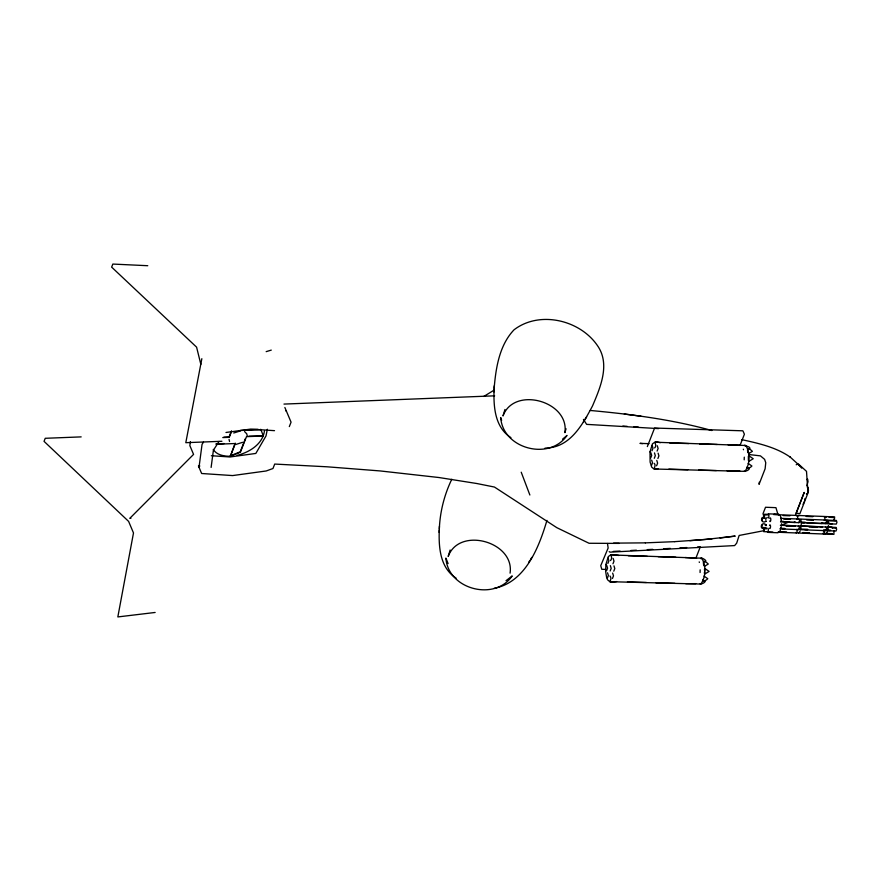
<?xml version="1.0" encoding="UTF-8"?>
<svg xmlns="http://www.w3.org/2000/svg" width="881" height="881" viewBox="0 0 881 881"><rect width="100%" height="100%" fill="white"/><g stroke="black" fill="none" stroke-linecap="round" stroke-linejoin="round"><path stroke-width="1.32" d="M439.278 529.977C438.628 547.277 439.971 567.749 456.105 578.145M494.087 389.479C493.448 406.769 494.792 427.241 510.914 437.637M439.333 528.82C440.026 511.685 444.354 494.682 451.799 479.242M494.153 388.312C495.838 367.895 499.395 345.121 514.03 329.813C539.348 310.365 579.577 319.792 597.23 345.275C610.599 363.864 600.424 387.31 592.517 405.932C583.068 423.629 571.196 445.676 548.874 447.867M439.179 532.432L439.432 526.331M493.988 391.924L494.252 385.823M759.257 482.193L759.059 484.341L765.115 468.791L765.754 462.712L764.609 459.353L760.446 455.873L748.564 454.486M765.732 519.559L766.426 517.786M781.359 526.078L781.568 523.688M801.126 526.838L801.325 522.037M828.217 527.873L828.426 525.483M190.395 441.568L189.856 445.621L193.567 454.398L129.804 518.347L130.917 518.314M199.018 467.293L202.057 444.343L203.489 442.119M211.121 467.426L213.4 450.213L219.039 441.436M510.077 573.146C514.757 541.815 459.287 526.199 448.187 556.473L450.136 549.997M700.065 572.518L700.153 569.842M703.655 565.25C702.553 559.677 704.745 560.613 708.291 564.027L704.326 566.417M703.269 579.291C700.824 583.079 706.54 580.425 707.784 578.707L703.996 576.086M704.569 572.011L704.293 573.201M744.192 459.827L744.28 457.151M747.771 452.559C746.681 446.986 748.861 447.922 752.407 451.336L748.454 453.726M747.385 466.6C744.941 470.388 750.656 467.734 751.911 466.016L748.123 463.395M804.738 500.001L805.047 498.415M267.339 429.245L266.029 435.886L255.831 453.44L230.073 456.975L211.363 455.719M237.187 455.389C249.191 452.316 262.582 444.354 264.432 431.029M546.947 520.385C538.919 547.63 525.186 582.506 494.054 588.365M504.956 409.489L503.007 415.964C514.097 385.691 569.567 401.307 564.897 432.648L566.065 428.75M748.41 460.51L748.365 456.281M804.364 501.476L803.065 504.317M231.428 430.963L229.093 436.943L223.895 437.141M231.593 431.349L229.258 437.328L222.761 437.582M260.765 429.278L263.353 435.996L246.482 436.657L240.414 452.195L230.337 456.303L235.161 443.132M235.326 443.517L230.337 456.303C224.203 456.27 216.693 455.147 213.268 449.431M245.381 438.661L240.249 451.81L230.172 455.918M289.32 426.602L291.06 422.153L284.871 407.507M647.348 446.59L654.583 428.045L742.881 430.809L744.401 434.212L739.985 445.511M695.902 558.125L700.307 546.826L697.587 546.969M795.521 514.933L804.221 492.402L796.138 513.127L799.871 513.744L807.965 493.019L806.511 471.357L798.428 463.99L796.193 464.739M779.663 531.617L780.379 530.186M799.419 532.377L800.135 530.946M826.521 533.412L827.237 531.981M583.376 421.999L584.687 419.94M585.292 418.982L586.636 416.889M528.567 562.496L529.877 560.448M530.483 559.49L531.827 557.387M806.798 485.905L808.02 481.709L807.668 479.132M835.893 528.215L832.049 527.917M739.842 470.95L727.166 470.906M744.247 471.082C743.949 472.04 748.63 470.454 749.257 468.901L748.277 467.789M695.726 583.64L685.759 583.685M700.12 583.773C699.833 584.731 704.514 583.145 705.13 581.592L704.161 580.48M748.916 449.211L749.962 448.154L748.993 447.03L744.654 445.301M704.8 561.902L705.835 560.845C705.582 559.457 699.624 556.583 701.166 558.818M562.574 439.167L567.023 435.423C549.425 461.192 502.71 448.737 500.716 417.561L501.641 420.336M483.79 396.461L493.283 390.624M506.013 580.7L512.202 575.932C494.604 601.701 447.9 589.246 445.896 558.058L448.088 563.587M233.74 433L240.579 430.853M242.561 442.328L235.734 444.487M788.792 521.97L781.282 525.362M806.644 479.473L807.414 479.605M807.117 494.241L808.45 490.827L808.218 487.358M271.271 350.109L266.172 351.64M764.389 517.158L764.587 514.889L767.043 514.933M762.197 520.517L762.285 518.193L764.851 518.292M763.827 531.056L763.915 528.743L766.47 528.842M834.362 517.554L829.065 517.312M834.34 520.495L834.648 516.938L825.618 516.53M832.314 523.799L829.616 523.755M654.638 447.9C658.36 444.63 650.464 439.696 660.254 442.714M651.984 450.797L653.008 448.165L652.171 445.434M657.094 451.094L658.118 448.473L657.281 445.742M650.674 458.065L651.698 455.444L650.861 452.713M654.286 458.285L655.31 455.653L654.473 452.922M657.898 458.494L658.922 455.873L658.085 453.142M651.488 465.465L652.513 462.844L651.665 460.113M656.587 465.774L657.611 463.153L656.774 460.411M749.257 461.126L753.222 458.737L749.434 456.127M610.522 560.591C614.729 555.206 604.498 553.334 618.836 555.482M607.868 563.477L608.892 560.856L608.044 558.125M612.967 563.785L613.991 561.164L613.154 558.433M606.557 570.756L607.582 568.135L606.734 565.404M610.17 570.976L611.194 568.344L610.346 565.613M613.782 571.185L614.806 568.564L613.958 565.833M607.361 578.156L608.386 575.535L607.549 572.804M612.471 578.465L613.495 575.833L612.647 573.102M705.141 573.817L709.095 571.428L705.307 568.807M763.838 530.692L739.148 535.461L736.681 543.148L734.633 545.581L610.004 552.156L609.189 551.638M225.988 432.472L250.755 429.08L274.52 430.666M720.052 538.016L735.217 536.089L705.13 539.513L674.703 541.639M155.144 612.46L117.834 616.931L133.494 532.95L128.615 521.409L44.05 441.359L45.239 438.298L81.173 436.888M712.112 538.809L689.878 540.703M544.987 448.165L547.575 447.966M613.275 551.418L620.07 551.054M630.95 550.482L636.39 550.196M647.271 549.623L652.711 549.337M663.591 548.764L670.386 548.4M679.912 547.905L686.706 547.542M674.78 541.65L645.366 542.861M201.848 358.688L185.803 442.691L221.924 441.271M283.979 404.082L494.637 395.833M247.087 429.818L258.034 429.388M240.414 430.468L260.93 429.664M248.916 436.172L263.353 435.996M216.01 443.881L224.215 443.561M216.175 444.266L233.95 443.572M645.432 542.861L613.528 543.137M619.079 543.401L589.048 543.269L556.825 527.675L494.45 487.05L476.863 483.526L439.013 477.535L380.174 470.939L327.093 466.798L274.707 464.067L272.967 468.516L266.205 470.972L232.617 475.575L201.639 473.504L198.445 465.939L199.866 466.027M605.875 569.412L601.778 569.291L600.743 565.668L608.143 548.015L607.472 543.489M669.747 443L688.733 443.584M699.58 443.925L717.211 444.465M728.058 444.795L740.503 445.279M658.008 468.78C650.376 470.994 657.391 466.016 654.12 463.307M668.855 469.121L687.841 469.705M698.688 470.036L716.319 470.575M628.329 555.779L647.315 556.363M658.173 556.693L675.793 557.233M685.286 557.53L696.596 558.246M616.59 581.559C604.575 583.795 613.528 580.458 609.993 575.998M627.437 581.889L646.423 582.473M655.916 582.759L674.901 583.343M768.364 513.832L778.782 514.229M774.047 514.35L777.956 514.493L775.941 507.654L765.523 507.258L763.023 513.678L764.025 517.103M768.353 514.339L764.345 514.24L764.367 517.819M773.551 514.537L797.129 515.44M798.527 515.495L824.341 516.475M783.165 515.561L789.916 515.814M806.115 516.431L812.866 516.695M764.873 517.643C759.763 515.341 760.909 524.635 766.007 521.31M780.676 518.336L799.034 519.03M826.257 520.076L800.444 519.085A1.817 0.617 -87.8 0 1 800.862 521.838M827.534 520.131L836.399 520.462L836.95 522.323L836.256 524.096L827.38 523.755M783.738 519.107L790.477 519.361M806.677 519.977L813.427 520.242M825.574 520.704L836.377 521.123M780.94 521.321L783.638 521.42M801.126 522.004L805.234 522.257M821.433 522.874L829.539 523.182M784.288 522.015L794.783 522.422M801.622 522.675L804.331 522.785M807.051 522.885L821.995 523.457M780.522 521.959L798.891 522.664M801.644 522.774L826.103 523.71M765.864 524.635C761.052 520.924 759.169 530.098 764.444 528.215M781.524 525.241L794.651 525.737M800.124 525.946L821.863 526.783M828.206 527.025L832.016 527.168L832.512 528.115M780.39 525.285L798.759 525.979M800.157 526.034L825.971 527.025M827.248 527.08L836.124 527.422L836.664 529.272L835.97 531.045L827.105 530.703M786.149 526.155L794.188 526.375M809.099 527.036L817.139 527.256M764.466 527.565L761.911 527.466L762.109 525.186M780.654 528.27L784.707 528.424M800.906 529.052L807.657 529.305M823.845 529.922L830.596 530.186M766.503 528.182L763.629 528.314L763.64 531.639L772.835 532.058M782.13 528.787L784.751 528.886M804.749 529.646L807.47 529.756M827.589 530.527L830.122 530.626M780.247 528.908L798.604 529.613M800.003 529.668L825.827 530.659M779.806 531.672L786.557 531.937M802.756 532.553L809.507 532.807M823.008 533.324L832.457 533.688M778.044 532.256L796.413 532.961M823.625 534.007L797.812 533.016A1.817 0.617 -87.8 0 0 798.274 532.509M824.902 534.062L833.944 534.349L833.922 530.769M767.615 532.366L778.022 532.763M147.766 265.71L112.845 264.069L111.645 267.119L196.595 347.169L200.846 364.371M658.548 428.607L586.625 424.367L583.442 419.4M622.878 426.052L627.151 426.338M633.968 426.767L638.318 427.054M590.281 410.469C631.203 414.246 672.225 419.51 711.903 430.534M642.667 443.617L639.969 443.374L649.033 443.65M641.082 416.228L624.299 414.015M807.392 487.567L808.163 487.7M806.401 493.778L807.007 493.8M741.604 439.608C758.431 443.33 776.029 447.152 790.367 457.217M285.675 410.788L286.336 410.975M834.274 519.801L834.054 519.239M765.996 528.358L765.49 527.422M244.544 431.558L246.757 433.826L247.253 435.941M798.88 464.97L801.677 468.152M789.817 456.721L799.695 465.708M744.897 445.412L745.293 446.127M229.545 441.513L229.049 439.399M780.313 515.572L781.337 519.03M521.222 472.194L529.866 495.012M743.344 449.189L743.476 449.75M704.426 569.412L704.624 570.624M699.217 561.88L699.349 562.441M766.327 521.089A1.817 0.617 -87.8 0 1 765.699 521.056M765.292 525.505A1.817 0.617 -87.8 0 1 766.371 525.572M769.796 518.435A1.817 0.617 -87.8 0 1 770.677 518.491A1.817 0.617 -87.8 0 1 770.567 521.056A1.817 0.617 -87.8 0 1 769.697 521.001M767.78 528.237A1.817 0.617 -87.8 0 1 768.287 530.549A1.817 0.617 -87.8 0 1 767.329 531.595M767.891 514.834A1.817 0.617 -87.8 0 1 768.761 514.889A1.817 0.617 -87.8 0 1 768.661 517.455A1.817 0.617 -87.8 0 1 767.78 517.4M769.52 525.384A1.817 0.617 -87.8 0 1 770.357 525.329A1.817 0.617 -87.8 0 1 770.368 527.763A1.817 0.617 -87.8 0 1 769.531 528.248M780.94 527.135A1.817 0.617 -87.8 0 1 780.081 528.842M780.973 518.59A1.817 0.617 -87.8 0 1 780.984 521.453M778.441 514.956A1.817 0.617 -87.8 0 1 779.057 515M778.507 531.761A1.817 0.617 -87.8 0 1 778.364 532.036M825.365 533.556A1.817 0.617 -87.8 0 1 825.068 534.007M827.666 527.631A1.817 0.617 -87.8 0 1 827.622 530.021A1.817 0.617 -87.8 0 1 826.796 530.439M827.688 520.197A1.817 0.617 -87.8 0 1 828.085 521.739A1.817 0.617 -87.8 0 1 827.7 523.534M825.299 516.751A1.817 0.617 -87.8 0 1 826.125 517.466M796.666 515.947A1.817 0.617 -87.8 0 1 797.668 516.817A1.817 0.617 -87.8 0 1 796.82 518.997M798.582 519.537A1.817 0.617 -87.8 0 1 799.452 519.592A1.817 0.617 -87.8 0 1 799.353 522.158A1.817 0.617 -87.8 0 1 798.472 522.103M798.296 526.486A1.817 0.617 -87.8 0 1 799.166 526.541A1.817 0.617 -87.8 0 1 799.067 529.107A1.817 0.617 -87.8 0 1 798.186 529.052M796.71 529.404A1.817 0.617 -87.8 0 1 796.986 532.091A1.817 0.617 -87.8 0 1 795.995 532.41M795.246 521.915A1.817 0.617 -87.8 0 1 794.365 521.86M794.188 526.243A1.817 0.617 -87.8 0 1 795.058 526.298M800.455 526.298A1.817 0.617 -87.8 0 1 800.322 529.437M798.208 515.715A1.817 0.617 -87.8 0 1 798.825 515.748M822.458 522.951A1.817 0.617 -87.8 0 1 821.577 522.907M825.651 527.256A1.817 0.617 -87.8 0 1 826.444 527.829A1.817 0.617 -87.8 0 1 826.235 530.252A1.817 0.617 -87.8 0 1 825.409 530.098M825.938 520.308A1.817 0.617 -87.8 0 1 826.752 521.012A1.817 0.617 -87.8 0 1 826.422 523.479A1.817 0.617 -87.8 0 1 825.607 522.763M823.317 530.88A1.817 0.617 -87.8 0 1 824.187 530.935A1.817 0.617 -87.8 0 1 824.087 533.501A1.817 0.617 -87.8 0 1 823.206 533.446M824.021 516.707A1.817 0.617 -87.8 0 1 824.88 517.863A1.817 0.617 -87.8 0 1 824.198 520.109M821.4 527.29A1.817 0.617 -87.8 0 1 822.281 527.345M605.875 564.556L605.643 571.494L606.646 577.562L607.538 579.753L609.795 581.68L700.847 584.059C705.989 576.945 706.276 565.657 701.739 558.191L610.72 554.898L608.331 556.561L605.875 564.556M650.002 451.876L650.112 462.062L651.654 467.062L653.922 468.989L744.974 471.368C750.116 464.265 750.392 452.966 745.855 445.5L654.836 442.207L652.447 443.87L650.002 451.876"/></g></svg>
